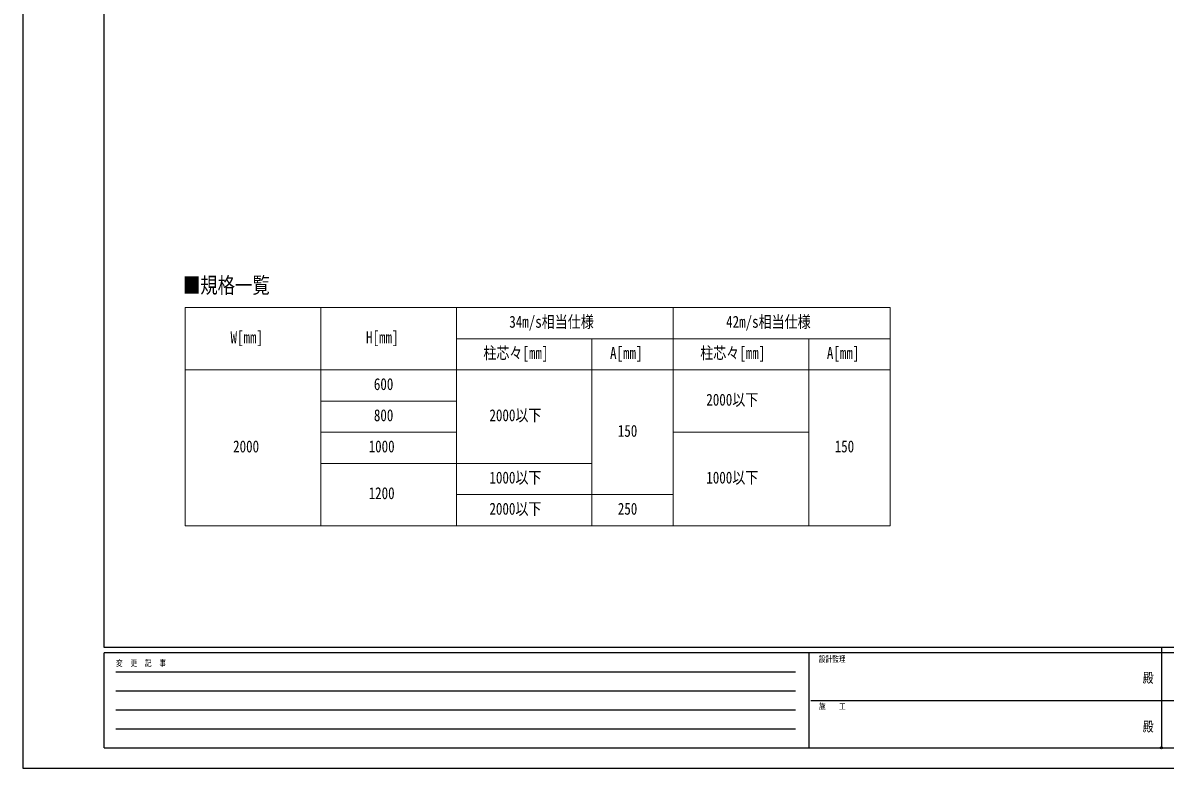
# Model space of a CAD drawing. Units: millimetres, scale not verified. Extents: x -4205 to 4205, y -2970 to 2970.
# Drawn here: x -4205 to 9, y -2970 to -219 of the extents above; entities that cross this region are included whole.
import ezdxf
from ezdxf.enums import TextEntityAlignment as Align

# ---------------------------------------------------------------- set-up
doc = ezdxf.new("R2010")
doc.units = ezdxf.units.MM
doc.header["$LTSCALE"] = 16
doc.header["$PDMODE"] = 32
doc.header["$PDSIZE"] = 8
doc.layers.add('0-1_TABLE1', color=7, linetype='Continuous', lineweight=18)
doc.layers.add('0-2_USER1', color=3, linetype='Continuous')
doc.layers.add('0-5_YKK_ZWAK', color=7, linetype='Continuous')
doc.styles.add('ＭＳ ゴシック', font='')
doc.styles.get('ＭＳ ゴシック').set_extended_font_data('MS Gothic')

msp = doc.modelspace()

# ---------------------------------------------------------------- linework, layer by layer
at = {"layer": '0-1_TABLE1'}
for p, q in [((-3605.69, -1270.3), (-1005.69, -1270.3)), ((-3605.69, -1270.3), (-3605.69, -2075.3)), ((-3105.69, -1270.3), (-3105.69, -2075.3)), ((-2605.69, -1270.3), (-2605.69, -2075.3)), ((-1805.69, -1270.3), (-1805.69, -2075.3)), ((-2605.69, -1385.3), (-1005.69, -1385.3)), ((-2105.69, -1385.3), (-2105.69, -2075.3)), ((-1305.69, -1385.3), (-1305.69, -2075.3)), ((-3605.69, -1500.3), (-1005.69, -1500.3)), ((-3105.69, -1615.3), (-2605.69, -1615.3)), ((-3105.69, -1730.3), (-2605.69, -1730.3)), ((-1805.69, -1730.3), (-1305.69, -1730.3)), ((-3105.69, -1845.3), (-2105.69, -1845.3)), ((-2605.69, -1960.3), (-1805.69, -1960.3))]:
    msp.add_line(p, q, dxfattribs=at)
for points in [[(-1005.69, -1270.3), (-1005.69, -1385.3), (-1005.69, -2075.3)], [(-3605.69, -2075.3), (-2605.69, -2075.3), (-1805.69, -2075.3), (-1005.69, -2075.3)]]:
    msp.add_lwpolyline(points, dxfattribs=at)
at = {"layer": '0-5_YKK_ZWAK'}
for p, q in [((-3904.98, -2525), (-3904.98, 2775)), ((3895.02, -2525), (-3904.98, -2525)), ((-4.98, -2525), (-4.98, -2895)), ((-1304.98, -2545), (-3904.98, -2545)), ((-3904.98, -2895), (-3904.98, -2545)), ((-1304.98, -2545), (-1304.98, -2895)), ((-4.98, -2545), (-1304.98, -2545)), ((1295.02, -2545), (-4.98, -2545)), ((-3862.48, -2615), (-1354.98, -2615)), ((-3862.48, -2685), (-1354.98, -2685)), ((-1297.48, -2720), (-4.98, -2720)), ((-4.98, -2720), (1295.02, -2720)), ((-3862.48, -2755), (-1354.98, -2755)), ((-3862.48, -2825), (-1354.98, -2825)), ((-3904.98, -2895), (-1304.98, -2895)), ((-1304.98, -2895), (-4.98, -2895)), ((-4.98, -2895), (1295.02, -2895))]:
    msp.add_line(p, q, dxfattribs=at)
msp.add_lwpolyline([(-4205, -2970), (4205, -2970), (4205, 2970), (-4205, 2970)], close=True, dxfattribs=at)
msp.add_point((-4.98, -2895), dxfattribs=at)

# ---------------------------------------------------------------- texts
at = {"layer": '0-1_TABLE1', "style": 'ＭＳ ゴシック', "width": 0.8}
for s, p in [('34m/s相当仕様', (-2410.49, -1357.8)), ('42m/s相当仕様', (-1610.49, -1357.8)), ('W[㎜]', (-3438.89, -1415.3)), ('H[㎜]', (-2938.89, -1415.3)), ('柱芯々[㎜]', (-2506.09, -1472.8)), ('A[㎜]', (-2038.89, -1472.8)), ('柱芯々[㎜]', (-1706.09, -1472.8)), ('A[㎜]', (-1238.89, -1472.8)), ('600', (-2910.09, -1587.8)), ('2000以下', (-1683.69, -1645.3)), ('2000以下', (-2483.69, -1702.8)), ('800', (-2910.09, -1702.8)), ('150', (-2010.09, -1760.3)), ('2000', (-3429.29, -1817.8)), ('1000', (-2929.29, -1817.8)), ('150', (-1210.09, -1817.8)), ('1000以下', (-2483.69, -1932.8)), ('1000以下', (-1683.69, -1932.8)), ('1200', (-2929.29, -1990.3)), ('2000以下', (-2483.69, -2047.8)), ('250', (-2010.09, -2047.8))]:
    msp.add_text(s, height=43.99, dxfattribs=at).set_placement(p, align=Align.BOTTOM_LEFT)
at = {"layer": '0-2_USER1', "style": 'ＭＳ ゴシック', "width": 0.8}
msp.add_text('■規格一覧', height=58.65, dxfattribs=at).set_placement((-3614.22, -1234.72), align=Align.BOTTOM_LEFT)
at = {"layer": '0-5_YKK_ZWAK', "style": 'ＭＳ ゴシック', "width": 0.8}
for s, height, p in [('変  更  記  事', 21.99, (-3861.31, -2600)), ('設計監理', 21.99, (-1268.31, -2585)), ('殿', 36.66, (-73.67, -2665.83)), ('施\u3000\u3000工', 21.99, (-1268.31, -2760)), ('殿', 36.66, (-73.67, -2845.83))]:
    msp.add_text(s, height=height, dxfattribs=at).set_placement(p, align=Align.BOTTOM_LEFT)

doc.saveas('drawing.dxf')
